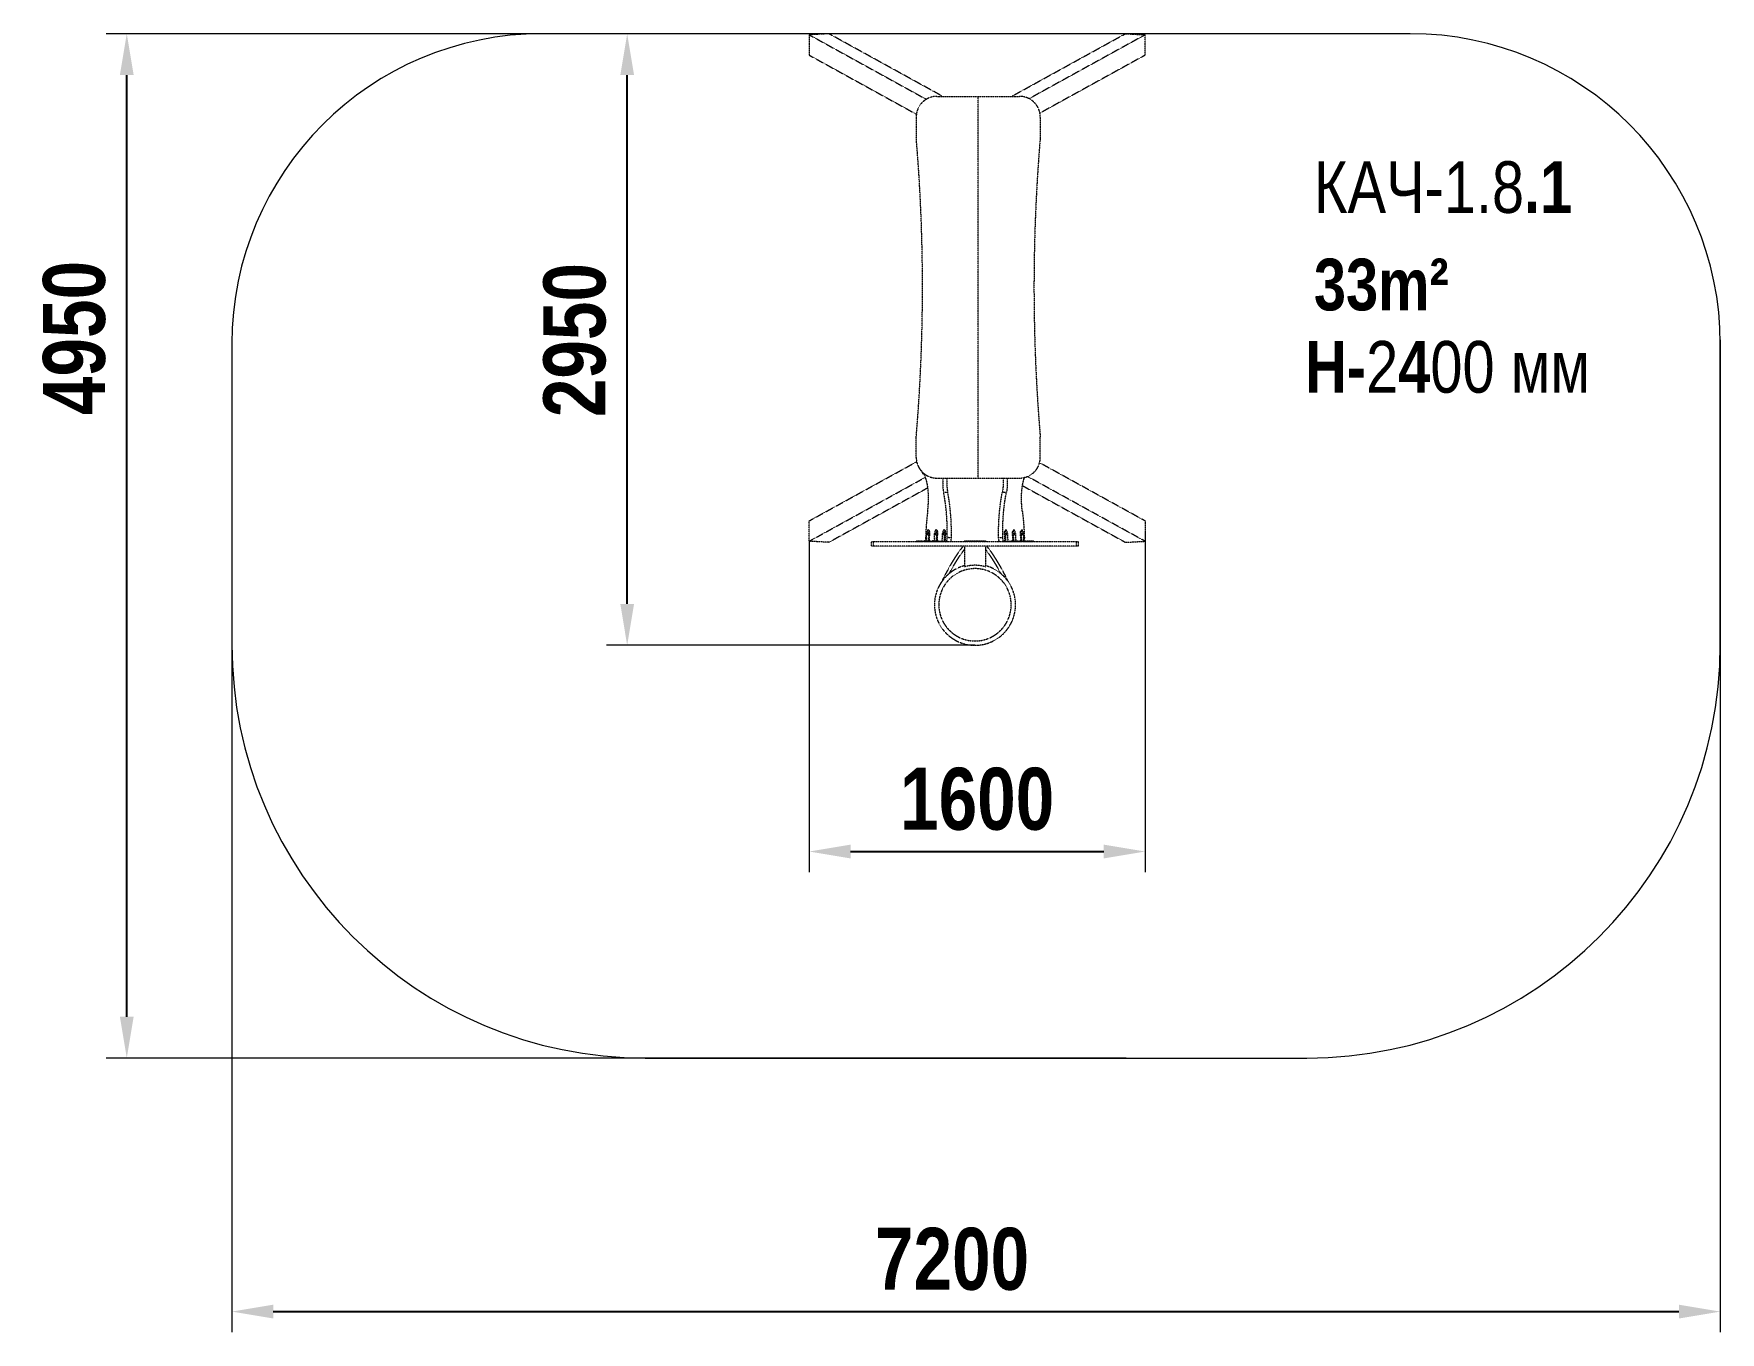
# Model space of a CAD drawing. Header units: millimetres. Extents: x -4568 to 3591, y -3908 to 2373.
import ezdxf

# ---------------------------------------------------------------- set-up
doc = ezdxf.new("R2010")
doc.units = ezdxf.units.MM
doc.linetypes.add('HIDDEN', pattern=[1.905, 1.27, -0.635])
for name, color, linetype in [('DIKOM_ЗОНА', 80, 'Continuous'), ('DIKOM_ОБЪЕКТ', 7, 'Continuous'), ('DIKOM_РАЗМЕР_ЗОНА', 7, 'Continuous'), ('DIKOM_РАЗМЕР_ОБЪЕКТА', 7, 'Continuous')]:
    doc.layers.add(name, color=color, linetype=linetype)
doc.styles.add('style1', font='arialbd.ttf', dxfattribs={"width": 0.8})
doc.dimstyles.new('1-50', dxfattribs={"dimtxt": 300, "dimasz": 200, "dimexe": 100, "dimexo": 0, "dimgap": 100, "dimtad": 1, "dimtxsty": 'style1', "dimcen": 200, "dimclrd": 7, "dimclre": 7, "dimclrt": 7, "dimadec": 1, "dimazin": 2, "dimtfac": 1, "dimtmove": 0, "dimatfit": 2, "dimfxl": 0, "dimlwd": 25, "dimlwe": 18, "dimarcsym": 0})

# ---------------------------------------------------------------- blocks, each defined once
blk = doc.blocks.new('*D9')
at = {"layer": 'Defpoints', "color": 0, "transparency": 16777216}
for p in [(3591, 892.1), (-3609, 789.8), (3591, -3808.3)]:
    blk.add_point(p, dxfattribs=at)
at = {"layer": 'DIKOM_РАЗМЕР_ЗОНА', "color": 7, "lineweight": 18, "transparency": 16777216}
for p, q in [((3591, 892.1), (3591, -3908.3)), ((-3609, 789.8), (-3609, -3908.3))]:
    blk.add_line(p, q, dxfattribs=at)
at = {"layer": 'DIKOM_РАЗМЕР_ЗОНА', "color": 7, "lineweight": 25, "transparency": 16777216}
blk.add_line((-3409, -3808.3), (3391, -3808.3), dxfattribs=at)
at = {"layer": 'DIKOM_РАЗМЕР_ЗОНА', "color": 7, "transparency": 16777216}
for points in [[(-3409, -3774.9), (-3409, -3841.6), (-3609, -3808.3)], [(3391, -3774.9), (3391, -3841.6), (3591, -3808.3)]]:
    blk.add_solid(points, dxfattribs=at)
at = {"layer": 'DIKOM_РАЗМЕР_ЗОНА', "color": 7, "transparency": 16777216, "insert": (-125.2, -3555.1), "char_height": 300, "attachment_point": 5, "style": 'style1'}
blk.add_mtext('7200', dxfattribs=at)
blk = doc.blocks.new('*D10')
at = {"layer": 'Defpoints', "color": 0, "transparency": 16777216}
for p in [(-1696.7, 2373.5), (-720.9, 2373.5), (-14.2, -585.1)]:
    blk.add_point(p, dxfattribs=at)
at = {"layer": 'DIKOM_РАЗМЕР_ОБЪЕКТА', "color": 7, "lineweight": 18, "transparency": 16777216}
for p, q in [((-720.9, 2373.5), (-1796.7, 2373.5)), ((-14.2, -585.1), (-1796.7, -585.1))]:
    blk.add_line(p, q, dxfattribs=at)
at = {"layer": 'DIKOM_РАЗМЕР_ОБЪЕКТА', "color": 7, "lineweight": 25, "transparency": 16777216}
blk.add_line((-1696.7, -385.1), (-1696.7, 2173.5), dxfattribs=at)
at = {"layer": 'DIKOM_РАЗМЕР_ОБЪЕКТА', "color": 7, "transparency": 16777216}
for points in [[(-1730, 2173.5), (-1663.4, 2173.5), (-1696.7, 2373.5)], [(-1730, -385.1), (-1663.4, -385.1), (-1696.7, -585.1)]]:
    blk.add_solid(points, dxfattribs=at)
at = {"layer": 'DIKOM_РАЗМЕР_ОБЪЕКТА', "color": 7, "transparency": 16777216, "insert": (-1950, 891.6), "char_height": 300, "attachment_point": 5, "rotation": 90, "style": 'style1'}
blk.add_mtext('2950', dxfattribs=at)
blk = doc.blocks.new('*D11')
at = {"layer": 'Defpoints', "color": 0, "transparency": 16777216}
for p in [(808.8, -32.5), (-816.2, -81.7), (808.8, -1582.6)]:
    blk.add_point(p, dxfattribs=at)
at = {"layer": 'DIKOM_РАЗМЕР_ОБЪЕКТА', "color": 7, "lineweight": 18, "transparency": 16777216}
for p, q in [((808.8, -32.5), (808.8, -1682.6)), ((-816.2, -81.7), (-816.2, -1682.6))]:
    blk.add_line(p, q, dxfattribs=at)
at = {"layer": 'DIKOM_РАЗМЕР_ОБЪЕКТА', "color": 7, "lineweight": 25, "transparency": 16777216}
blk.add_line((-616.2, -1582.6), (608.8, -1582.6), dxfattribs=at)
at = {"layer": 'DIKOM_РАЗМЕР_ОБЪЕКТА', "color": 7, "transparency": 16777216}
for points in [[(-616.2, -1549.3), (-616.2, -1616), (-816.2, -1582.6)], [(608.8, -1549.3), (608.8, -1616), (808.8, -1582.6)]]:
    blk.add_solid(points, dxfattribs=at)
at = {"layer": 'DIKOM_РАЗМЕР_ОБЪЕКТА', "color": 7, "transparency": 16777216, "insert": (-3.7, -1329.5), "char_height": 300, "attachment_point": 5, "style": 'style1'}
blk.add_mtext('1600', dxfattribs=at)
blk = doc.blocks.new('*D12')
at = {"layer": 'Defpoints', "color": 0, "transparency": 16777216}
for p in [(-4117.4, 2373.5), (-2109, 2373.5), (716.4, -2581.7)]:
    blk.add_point(p, dxfattribs=at)
at = {"layer": 'DIKOM_РАЗМЕР_ЗОНА', "color": 7, "lineweight": 18, "transparency": 16777216}
for p, q in [((-2109, 2373.5), (-4217.4, 2373.5)), ((716.4, -2581.7), (-4217.4, -2581.7))]:
    blk.add_line(p, q, dxfattribs=at)
at = {"layer": 'DIKOM_РАЗМЕР_ЗОНА', "color": 7, "lineweight": 25, "transparency": 16777216}
blk.add_line((-4117.4, -2381.7), (-4117.4, 2173.5), dxfattribs=at)
at = {"layer": 'DIKOM_РАЗМЕР_ЗОНА', "color": 7, "transparency": 16777216}
for points in [[(-4150.7, 2173.5), (-4084.1, 2173.5), (-4117.4, 2373.5)], [(-4150.7, -2381.7), (-4084.1, -2381.7), (-4117.4, -2581.7)]]:
    blk.add_solid(points, dxfattribs=at)
at = {"layer": 'DIKOM_РАЗМЕР_ЗОНА', "color": 7, "transparency": 16777216, "insert": (-4370.7, 901.8), "char_height": 300, "attachment_point": 5, "rotation": 90, "style": 'style1'}
blk.add_mtext('4950', dxfattribs=at)

msp = doc.modelspace()

# ---------------------------------------------------------------- linework, layer by layer
at = {"layer": 'DIKOM_ЗОНА', "color": 3, "lineweight": 15}
msp.add_lwpolyline([(3591.03, 873.499, 0.41421356), (2091.03, 2373.499), (-2108.97, 2373.499, 0.41421356), (-3608.97, 873.499), (-3608.97, -581.723, 0.41421356), (-1608.97, -2581.723), (1591.03, -2581.723, 0.41421356), (3591.03, -581.723)], format="xyb", close=True, dxfattribs=at)
at = {"layer": 'DIKOM_ОБЪЕКТ', "color": 7, "linetype": 'HIDDEN', "lineweight": 15}
for p, q in [((-720.85, 2373.499), (-816.222, 2368.277)), ((-816.222, 2368.277), (-249.858, 2056.357)), ((-816.222, 2368.277), (-816.222, 2269.796)), ((-170.799, 2070.562), (-720.85, 2373.499)), ((163.344, 2070.562), (713.396, 2373.499)), ((808.768, 2368.277), (247.686, 2059.266)), ((713.396, 2373.499), (808.768, 2368.277)), ((808.768, 2269.796), (808.768, 2368.277)), ((-816.222, 2269.796), (-297.558, 1984.146)), ((808.768, 2269.796), (299.717, 1989.441)), ((-198.484, 2070.562), (201.516, 2070.562)), ((1.516, 223.855), (1.516, 2070.562)), ((-298.484, 1970.562), (-298.484, 1870.562)), ((301.516, 1970.562), (301.516, 1870.562)), ((-298.484, 323.855), (-298.484, 423.855)), ((301.516, 323.855), (301.516, 423.855)), ((-816.222, 16.758), (-296.306, 303.097)), ((808.768, 16.758), (298.114, 297.996)), ((-816.222, -81.723), (-254.463, 227.661)), ((-242.199, 176.669), (-720.85, -86.945)), ((-198.484, 223.855), (201.516, 223.855)), ((215.344, 187.353), (713.396, -86.945)), ((808.768, -81.723), (239.963, 231.542)), ((-166.297, 155.832), (-146.269, 154.736)), ((117.886, 154.736), (137.914, 155.832)), ((-816.222, -81.723), (-816.222, 16.758)), ((808.768, 16.758), (808.768, -81.723)), ((-297.855, -79.094), (-298.004, -82.09)), ((-297.044, -79.052), (-297.194, -82.048)), ((-274.539, -79.992), (-274.689, -82.988)), ((-274.539, -79.992), (-259.39, -80.821)), ((-259.304, -79.094), (-259.454, -82.09)), ((-258.493, -79.052), (-258.643, -82.048)), ((-249.797, -79.323), (-248.082, -44.975)), ((-238.899, -27.158), (-241.76, -27.001)), ((-239.147, -79.824), (-237.407, -44.975)), ((-234.545, -45.131), (-237.407, -44.975)), ((-234.545, -45.131), (-236.285, -79.976)), ((-235.989, -79.992), (-236.138, -82.988)), ((-235.989, -79.992), (-220.84, -80.821)), ((-220.754, -79.094), (-220.903, -82.09)), ((-219.943, -79.052), (-220.093, -82.048)), ((-211.247, -79.323), (-209.532, -44.975)), ((-200.349, -27.158), (-203.21, -27.001)), ((-200.596, -79.824), (-198.856, -44.975)), ((-195.995, -45.131), (-198.856, -44.975)), ((-195.995, -45.131), (-197.735, -79.976)), ((-197.438, -79.992), (-197.588, -82.988)), ((-197.438, -79.992), (-162.151, -81.924)), ((-172.797, -81.341), (-170.981, -44.975)), ((-161.798, -27.158), (-164.659, -27.001)), ((-162.151, -81.924), (-160.306, -44.975)), ((-157.445, -45.131), (-160.306, -44.975)), ((-157.445, -45.131), (-159.439, -85.077)), ((-148.15, -62.422), (-128.122, -63.519)), ((-64.191, -80.077), (-64.191, -85.077)), ((-64.191, -80.077), (35.809, -80.077)), ((35.809, -80.077), (35.809, -85.077)), ((99.739, -63.519), (119.767, -62.422)), ((131.923, -44.975), (129.062, -45.131)), ((131.056, -85.077), (129.062, -45.131)), ((131.923, -44.975), (133.768, -81.924)), ((136.277, -27.001), (133.415, -27.158)), ((133.768, -81.924), (169.055, -79.992)), ((142.598, -44.975), (144.414, -81.341)), ((170.473, -44.975), (167.612, -45.131)), ((169.352, -79.976), (167.612, -45.131)), ((169.205, -82.988), (169.055, -79.992)), ((170.473, -44.975), (172.214, -79.824)), ((174.827, -27.001), (171.966, -27.158)), ((181.149, -44.975), (182.864, -79.323)), ((191.71, -82.048), (191.56, -79.052)), ((192.52, -82.09), (192.371, -79.094)), ((192.457, -80.821), (207.606, -79.992)), ((209.024, -44.975), (206.163, -45.131)), ((207.903, -79.976), (206.163, -45.131)), ((207.756, -82.988), (207.606, -79.992)), ((209.024, -44.975), (210.764, -79.824)), ((213.377, -27.001), (210.516, -27.158)), ((219.699, -44.975), (221.414, -79.323)), ((230.26, -82.048), (230.111, -79.052)), ((231.071, -82.09), (230.921, -79.094)), ((231.008, -80.821), (246.156, -79.992)), ((246.306, -82.988), (246.156, -79.992)), ((268.811, -82.048), (268.661, -79.052)), ((269.621, -82.09), (269.472, -79.094)), ((-720.85, -86.945), (-816.222, -81.723)), ((-514.191, -106.077), (-514.191, -85.077)), ((-505.236, -85.077), (-514.191, -85.077)), ((-505.236, -106.077), (-514.191, -106.077)), ((-505.236, -106.077), (-505.236, -85.077)), ((476.853, -85.077), (-505.236, -85.077)), ((476.853, -106.077), (-505.236, -106.077)), ((-247.216, -85.077), (-285.364, -82.988)), ((-236.54, -85.077), (-274.689, -82.988)), ((-248.533, -85.005), (-248.033, -85.077)), ((-248.129, -85.074), (-248.081, -85.077)), ((-208.665, -85.077), (-246.814, -82.988)), ((-236.464, -83.555), (-236.54, -85.077)), ((-197.99, -85.077), (-236.138, -82.988)), ((-170.115, -85.077), (-208.263, -82.988)), ((-197.914, -83.555), (-197.99, -85.077)), ((-159.439, -85.077), (-197.588, -82.988)), ((-71.923, -106.077), (-72.236, -106.416)), ((-64.191, -106.077), (-64.191, -205.077)), ((35.809, -106.077), (35.809, -205.077)), ((43.851, -106.415), (43.54, -106.077)), ((169.205, -82.988), (131.056, -85.077)), ((179.881, -82.988), (141.732, -85.077)), ((169.607, -85.077), (169.531, -83.555)), ((207.756, -82.988), (169.607, -85.077)), ((218.431, -82.988), (180.282, -85.077)), ((208.157, -85.077), (208.081, -83.555)), ((246.306, -82.988), (208.157, -85.077)), ((256.981, -82.988), (218.833, -85.077)), ((220.15, -85.005), (219.65, -85.077)), ((219.698, -85.077), (219.746, -85.074)), ((476.853, -106.077), (476.853, -85.077)), ((485.809, -85.077), (476.853, -85.077)), ((485.809, -106.077), (476.853, -106.077)), ((485.809, -106.077), (485.809, -85.077)), ((713.396, -86.945), (808.768, -81.723)), ((-64.178, -205.077), (-64.191, -205.077)), ((35.795, -205.077), (35.809, -205.077))]:
    msp.add_line(p, q, dxfattribs=at)
at = {"layer": 'DIKOM_ОБЪЕКТ', "color": 7, "linetype": 'HIDDEN', "lineweight": 15, "flags": 128}
for points in [[(-272.393, 259.886), (-271.936, 257.683), (-271.425, 255.625), (-270.864, 253.723), (-270.255, 251.987), (-269.601, 250.427), (-268.907, 249.051), (-268.175, 247.866), (-267.41, 246.878), (-266.615, 246.093)], [(-243.238, 61.85), (-242.573, 67.245), (-241.965, 72.686), (-241.416, 78.166), (-240.925, 83.676), (-240.495, 89.209), (-240.124, 94.757), (-239.815, 100.314), (-239.566, 105.87), (-239.379, 111.42), (-239.254, 116.954), (-239.191, 122.465), (-239.19, 127.946), (-239.252, 133.389), (-239.375, 138.787), (-239.56, 144.132), (-239.806, 149.417), (-240.114, 154.635), (-240.482, 159.778), (-240.911, 164.839), (-241.4, 169.812), (-241.947, 174.689), (-242.553, 179.464), (-243.217, 184.13), (-243.937, 188.681), (-244.712, 193.111), (-245.542, 197.413), (-246.425, 201.582), (-247.36, 205.611), (-248.346, 209.496), (-249.382, 213.23), (-250.466, 216.81), (-251.596, 220.229), (-252.771, 223.483), (-253.99, 226.568), (-255.25, 229.48), (-256.55, 232.214), (-257.889, 234.766), (-259.264, 237.134), (-260.673, 239.313), (-262.115, 241.301), (-263.587, 243.096), (-265.088, 244.694), (-266.615, 246.093)], [(-170.005, 223.855), (-170.128, 221.782), (-170.336, 217.301), (-170.483, 212.827), (-170.57, 208.369), (-170.597, 203.936), (-170.563, 199.536), (-170.468, 195.18), (-170.313, 190.875), (-170.098, 186.63), (-169.824, 182.454), (-169.491, 178.355), (-169.099, 174.342), (-168.65, 170.422), (-168.144, 166.604), (-167.582, 162.894), (-166.966, 159.301), (-166.297, 155.832)], [(-149.911, 223.855), (-150.1, 220.686), (-150.308, 216.205), (-150.455, 211.73), (-150.542, 207.272), (-150.569, 202.839), (-150.535, 198.44), (-150.44, 194.083), (-150.285, 189.778), (-150.07, 185.534), (-149.796, 181.358), (-149.463, 177.259), (-149.071, 173.245), (-148.622, 169.326), (-148.116, 165.507), (-147.554, 161.798), (-146.938, 158.205), (-146.269, 154.736)], [(121.451, 225.165), (121.718, 220.686), (121.925, 216.205), (122.072, 211.73), (122.159, 207.272), (122.186, 202.839), (122.152, 198.44), (122.057, 194.083), (121.902, 189.778), (121.687, 185.534), (121.413, 181.358), (121.08, 177.259), (120.688, 173.245), (120.239, 169.326), (119.733, 165.507), (119.171, 161.798), (118.555, 158.205), (117.886, 154.736)], [(141.622, 223.855), (141.746, 221.782), (141.953, 217.301), (142.1, 212.827), (142.187, 208.369), (142.214, 203.936), (142.18, 199.536), (142.085, 195.18), (141.93, 190.875), (141.715, 186.63), (141.441, 182.454), (141.108, 178.355), (140.716, 174.342), (140.267, 170.422), (139.761, 166.604), (139.199, 162.894), (138.583, 159.301), (137.914, 155.832)], [(214.855, 61.85), (214.19, 67.245), (213.582, 72.686), (213.033, 78.166), (212.542, 83.676), (212.112, 89.209), (211.741, 94.757), (211.432, 100.314), (211.183, 105.87), (210.997, 111.42), (210.872, 116.954), (210.809, 122.465), (210.808, 127.946), (210.869, 133.389), (210.992, 138.787), (211.177, 144.132), (211.423, 149.417), (211.731, 154.635), (212.1, 159.778), (212.528, 164.839), (213.017, 169.812), (213.565, 174.689), (214.17, 179.464), (214.834, 184.13), (215.554, 188.681), (216.329, 193.111), (217.159, 197.413), (218.042, 201.582), (218.977, 205.611), (219.964, 209.496), (220.999, 213.23), (222.083, 216.81), (223.213, 220.229), (224.388, 223.483), (225.607, 226.568), (226.867, 229.48)], [(-148.15, -62.422), (-148.091, -53.195), (-148.095, -44), (-148.16, -34.842), (-148.287, -25.724), (-148.476, -16.652), (-148.726, -7.63), (-149.039, 1.337), (-149.412, 10.247), (-149.847, 19.093), (-150.343, 27.872), (-150.9, 36.579), (-151.517, 45.211), (-152.195, 53.763), (-152.932, 62.231), (-153.729, 70.61), (-154.586, 78.897), (-155.501, 87.088), (-156.474, 95.179), (-157.505, 103.165), (-158.593, 111.044), (-159.739, 118.81), (-160.94, 126.461), (-162.198, 133.992), (-163.51, 141.4), (-164.876, 148.681), (-166.297, 155.832)], [(-128.122, -63.519), (-128.063, -54.292), (-128.067, -45.097), (-128.132, -35.938), (-128.259, -26.821), (-128.448, -17.749), (-128.698, -8.727), (-129.01, 0.241), (-129.384, 9.15), (-129.819, 17.996), (-130.315, 26.775), (-130.872, 35.483), (-131.489, 44.115), (-132.167, 52.666), (-132.904, 61.134), (-133.701, 69.514), (-134.557, 77.801), (-135.472, 85.992), (-136.446, 94.082), (-137.477, 102.069), (-138.565, 109.947), (-139.711, 117.713), (-140.912, 125.364), (-142.169, 132.895), (-143.482, 140.303), (-144.848, 147.585), (-146.269, 154.736)], [(99.739, -63.519), (99.681, -54.292), (99.684, -45.097), (99.749, -35.938), (99.876, -26.821), (100.065, -17.749), (100.315, -8.727), (100.628, 0.241), (101.001, 9.15), (101.436, 17.996), (101.932, 26.775), (102.489, 35.483), (103.106, 44.115), (103.784, 52.666), (104.521, 61.134), (105.318, 69.514), (106.175, 77.801), (107.09, 85.992), (108.063, 94.082), (109.094, 102.069), (110.183, 109.947), (111.328, 117.713), (112.529, 125.364), (113.787, 132.895), (115.099, 140.303), (116.466, 147.585), (117.886, 154.736)], [(119.767, -62.422), (119.709, -53.195), (119.712, -44), (119.777, -34.842), (119.904, -25.724), (120.093, -16.652), (120.343, -7.63), (120.656, 1.337), (121.029, 10.247), (121.464, 19.093), (121.96, 27.872), (122.517, 36.579), (123.134, 45.211), (123.812, 53.763), (124.549, 62.231), (125.346, 70.61), (126.203, 78.897), (127.118, 87.088), (128.091, 95.179), (129.122, 103.165), (130.211, 111.044), (131.356, 118.81), (132.557, 126.461), (133.815, 133.992), (135.127, 141.4), (136.494, 148.681), (137.914, 155.832)], [(-243.238, 61.85), (-244.363, 52.864), (-245.425, 43.824), (-246.423, 34.737), (-247.356, 25.607), (-248.224, 16.44), (-249.026, 7.242), (-249.762, -1.982), (-250.432, -11.226), (-251.034, -20.484), (-251.569, -29.751), (-252.037, -39.021), (-252.436, -48.289), (-252.767, -57.549), (-253.029, -66.795)], [(214.855, 61.85), (215.98, 52.864), (217.042, 43.824), (218.04, 34.737), (218.973, 25.607), (219.841, 16.44), (220.643, 7.242), (221.38, -1.982), (222.049, -11.226), (222.651, -20.484), (223.187, -29.751), (223.654, -39.021), (224.053, -48.289), (224.384, -57.549), (224.647, -66.795)], [(-297.044, -79.052), (-296.338, -79.058), (-295.426, -79.076), (-294.318, -79.105), (-293.028, -79.145), (-291.573, -79.196), (-289.971, -79.257), (-288.242, -79.327), (-286.407, -79.406), (-284.491, -79.492), (-282.516, -79.584), (-280.509, -79.682), (-278.493, -79.783), (-276.495, -79.887), (-274.539, -79.992)], [(-258.493, -79.052), (-257.788, -79.058), (-256.875, -79.076), (-255.767, -79.105), (-254.477, -79.145), (-253.022, -79.196), (-251.42, -79.257), (-249.691, -79.327), (-247.857, -79.406), (-245.94, -79.492), (-243.966, -79.584), (-241.958, -79.682), (-239.943, -79.783), (-237.944, -79.887), (-235.989, -79.992)], [(-241.847, -26.999), (-242.45, -27.112), (-243.057, -27.45), (-243.66, -28.008), (-244.252, -28.779), (-244.824, -29.754), (-245.371, -30.921), (-245.884, -32.264), (-246.358, -33.767), (-246.786, -35.411), (-247.164, -37.175), (-247.486, -39.038), (-247.749, -40.975), (-247.948, -42.962), (-248.082, -44.975)], [(-242.57, -41.479), (-242.862, -41.584), (-243.151, -41.895), (-243.423, -42.396), (-243.666, -43.064), (-243.868, -43.868), (-244.02, -44.771), (-244.115, -45.73), (-244.147, -46.7), (-244.117, -47.637), (-244.025, -48.495), (-243.875, -49.236), (-243.675, -49.824), (-243.433, -50.232), (-243.162, -50.441), (-242.873, -50.441), (-242.581, -50.232), (-242.299, -49.824), (-242.039, -49.236), (-241.816, -48.495), (-241.638, -47.637), (-241.514, -46.7), (-241.45, -45.73), (-241.448, -44.771), (-241.51, -43.868), (-241.632, -43.064), (-241.808, -42.396), (-242.03, -41.895), (-242.288, -41.584), (-242.57, -41.479)], [(-237.407, -44.975), (-237.34, -42.962), (-237.341, -40.975), (-237.41, -39.038), (-237.546, -37.175), (-237.747, -35.411), (-238.011, -33.767), (-238.335, -32.264), (-238.715, -30.921), (-239.144, -29.754), (-239.62, -28.779), (-240.134, -28.008), (-240.681, -27.45), (-241.255, -27.112), (-241.847, -26.999)], [(-238.899, -27.158), (-238.394, -27.269), (-237.82, -27.606), (-237.273, -28.164), (-236.759, -28.936), (-236.283, -29.911), (-235.853, -31.077), (-235.474, -32.421), (-235.15, -33.924), (-234.886, -35.568), (-234.685, -37.332), (-234.549, -39.194), (-234.48, -41.131), (-234.479, -43.119), (-234.545, -45.131)], [(-219.943, -79.052), (-219.237, -79.058), (-218.325, -79.076), (-217.217, -79.105), (-215.927, -79.145), (-214.472, -79.196), (-212.87, -79.257), (-211.141, -79.327), (-209.306, -79.406), (-207.39, -79.492), (-205.415, -79.584), (-203.408, -79.682), (-201.392, -79.783), (-199.394, -79.887), (-197.438, -79.992)], [(-203.296, -26.999), (-203.9, -27.112), (-204.507, -27.45), (-205.11, -28.008), (-205.701, -28.779), (-206.274, -29.754), (-206.82, -30.921), (-207.334, -32.264), (-207.807, -33.767), (-208.236, -35.411), (-208.614, -37.175), (-208.936, -39.038), (-209.198, -40.975), (-209.398, -42.962), (-209.532, -44.975)], [(-204.019, -41.479), (-204.311, -41.584), (-204.6, -41.895), (-204.873, -42.396), (-205.116, -43.064), (-205.318, -43.868), (-205.47, -44.771), (-205.564, -45.73), (-205.597, -46.7), (-205.567, -47.637), (-205.474, -48.495), (-205.324, -49.236), (-205.124, -49.824), (-204.883, -50.232), (-204.611, -50.441), (-204.323, -50.441), (-204.03, -50.232), (-203.748, -49.824), (-203.489, -49.236), (-203.265, -48.495), (-203.087, -47.637), (-202.963, -46.7), (-202.899, -45.73), (-202.898, -44.771), (-202.96, -43.868), (-203.081, -43.064), (-203.258, -42.396), (-203.48, -41.895), (-203.738, -41.584), (-204.019, -41.479)], [(-198.856, -44.975), (-198.789, -42.962), (-198.79, -40.975), (-198.859, -39.038), (-198.995, -37.175), (-199.197, -35.411), (-199.461, -33.767), (-199.785, -32.264), (-200.164, -30.921), (-200.594, -29.754), (-201.069, -28.779), (-201.584, -28.008), (-202.131, -27.45), (-202.704, -27.112), (-203.296, -26.999)], [(-200.349, -27.158), (-199.843, -27.269), (-199.27, -27.606), (-198.723, -28.164), (-198.208, -28.936), (-197.733, -29.911), (-197.303, -31.077), (-196.924, -32.421), (-196.6, -33.924), (-196.336, -35.568), (-196.134, -37.332), (-195.998, -39.194), (-195.929, -41.131), (-195.928, -43.119), (-195.995, -45.131)], [(-164.746, -26.999), (-165.349, -27.112), (-165.956, -27.45), (-166.559, -28.008), (-167.151, -28.779), (-167.723, -29.754), (-168.27, -30.921), (-168.783, -32.264), (-169.257, -33.767), (-169.686, -35.411), (-170.063, -37.175), (-170.385, -39.038), (-170.648, -40.975), (-170.847, -42.962), (-170.981, -44.975)], [(-165.469, -41.479), (-165.761, -41.584), (-166.05, -41.895), (-166.322, -42.396), (-166.565, -43.064), (-166.767, -43.868), (-166.919, -44.771), (-167.014, -45.73), (-167.047, -46.7), (-167.016, -47.637), (-166.924, -48.495), (-166.774, -49.236), (-166.574, -49.824), (-166.332, -50.232), (-166.061, -50.441), (-165.772, -50.441), (-165.48, -50.232), (-165.198, -49.824), (-164.939, -49.236), (-164.715, -48.495), (-164.537, -47.637), (-164.413, -46.7), (-164.349, -45.73), (-164.348, -44.771), (-164.409, -43.868), (-164.531, -43.064), (-164.707, -42.396), (-164.929, -41.895), (-165.187, -41.584), (-165.469, -41.479)], [(-160.306, -44.975), (-160.239, -42.962), (-160.24, -40.975), (-160.309, -39.038), (-160.445, -37.175), (-160.646, -35.411), (-160.911, -33.767), (-161.234, -32.264), (-161.614, -30.921), (-162.044, -29.754), (-162.519, -28.779), (-163.033, -28.008), (-163.581, -27.45), (-164.154, -27.112), (-164.746, -26.999)], [(-161.798, -27.158), (-161.293, -27.269), (-160.719, -27.606), (-160.172, -28.164), (-159.658, -28.936), (-159.182, -29.911), (-158.752, -31.077), (-158.373, -32.421), (-158.049, -33.924), (-157.785, -35.568), (-157.584, -37.332), (-157.448, -39.194), (-157.379, -41.131), (-157.378, -43.119), (-157.445, -45.131)], [(-155.159, -85.077), (-154.56, -84.976), (-153.957, -84.676), (-153.356, -84.179), (-152.763, -83.49), (-152.184, -82.616), (-151.625, -81.566), (-151.092, -80.351), (-150.589, -78.982), (-150.122, -77.474), (-149.696, -75.841), (-149.315, -74.1), (-148.983, -72.269), (-148.703, -70.366), (-148.477, -68.41), (-148.309, -66.42), (-148.2, -64.418), (-148.15, -62.422)], [(-133.138, -85.077), (-132.735, -84.587), (-132.156, -83.713), (-131.597, -82.663), (-131.064, -81.447), (-130.561, -80.079), (-130.094, -78.57), (-129.668, -76.938), (-129.287, -75.197), (-128.955, -73.366), (-128.675, -71.462), (-128.449, -69.506), (-128.281, -67.517), (-128.172, -65.514), (-128.122, -63.519)], [(104.755, -85.077), (104.352, -84.587), (103.773, -83.713), (103.214, -82.663), (102.681, -81.447), (102.178, -80.079), (101.711, -78.57), (101.285, -76.938), (100.904, -75.197), (100.572, -73.366), (100.292, -71.462), (100.066, -69.506), (99.898, -67.517), (99.789, -65.514), (99.739, -63.519)], [(126.776, -85.077), (126.177, -84.976), (125.574, -84.676), (124.973, -84.179), (124.38, -83.49), (123.801, -82.616), (123.242, -81.566), (122.709, -80.351), (122.206, -78.982), (121.74, -77.474), (121.314, -75.841), (120.932, -74.1), (120.6, -72.269), (120.32, -70.366), (120.094, -68.41), (119.926, -66.42), (119.817, -64.418), (119.767, -62.422)], [(129.062, -45.131), (128.995, -43.119), (128.996, -41.131), (129.065, -39.194), (129.201, -37.332), (129.402, -35.568), (129.667, -33.924), (129.99, -32.421), (130.37, -31.077), (130.8, -29.911), (131.275, -28.936), (131.789, -28.164), (132.337, -27.606), (132.91, -27.269), (133.415, -27.158)], [(136.363, -26.999), (135.771, -27.112), (135.198, -27.45), (134.65, -28.008), (134.136, -28.779), (133.661, -29.754), (133.231, -30.921), (132.851, -32.264), (132.528, -33.767), (132.263, -35.411), (132.062, -37.175), (131.926, -39.038), (131.857, -40.975), (131.856, -42.962), (131.923, -44.975)], [(137.535, -50.467), (137.816, -50.362), (138.074, -50.052), (138.297, -49.551), (138.473, -48.882), (138.595, -48.078), (138.656, -47.175), (138.655, -46.217), (138.591, -45.246), (138.467, -44.31), (138.289, -43.451), (138.065, -42.711), (137.806, -42.123), (137.524, -41.715), (137.232, -41.506), (136.943, -41.506), (136.672, -41.715), (136.43, -42.123), (136.23, -42.711), (136.08, -43.451), (135.988, -44.31), (135.957, -45.246), (135.99, -46.217), (136.085, -47.175), (136.237, -48.078), (136.439, -48.882), (136.682, -49.551), (136.954, -50.052), (137.243, -50.362), (137.535, -50.467)], [(142.598, -44.975), (142.464, -42.962), (142.265, -40.975), (142.002, -39.038), (141.68, -37.175), (141.303, -35.411), (140.874, -33.767), (140.4, -32.264), (139.887, -30.921), (139.34, -29.754), (138.768, -28.779), (138.176, -28.008), (137.573, -27.45), (136.966, -27.112), (136.363, -26.999)], [(167.612, -45.131), (167.545, -43.119), (167.546, -41.131), (167.615, -39.194), (167.751, -37.332), (167.953, -35.568), (168.217, -33.924), (168.541, -32.421), (168.92, -31.077), (169.35, -29.911), (169.825, -28.936), (170.34, -28.164), (170.887, -27.606), (171.46, -27.269), (171.966, -27.158)], [(169.055, -79.992), (171.011, -79.887), (173.009, -79.783), (175.025, -79.682), (177.033, -79.584), (179.007, -79.492), (180.923, -79.406), (182.758, -79.327), (184.487, -79.257), (186.089, -79.196), (187.544, -79.145), (188.834, -79.105), (189.942, -79.076), (190.855, -79.058), (191.56, -79.052)], [(174.913, -26.999), (174.321, -27.112), (173.748, -27.45), (173.201, -28.008), (172.686, -28.779), (172.211, -29.754), (171.781, -30.921), (171.402, -32.264), (171.078, -33.767), (170.814, -35.411), (170.612, -37.175), (170.476, -39.038), (170.407, -40.975), (170.406, -42.962), (170.473, -44.975)], [(176.085, -50.467), (176.367, -50.362), (176.625, -50.052), (176.847, -49.551), (177.023, -48.882), (177.145, -48.078), (177.207, -47.175), (177.206, -46.217), (177.141, -45.246), (177.017, -44.31), (176.839, -43.451), (176.616, -42.711), (176.357, -42.123), (176.074, -41.715), (175.782, -41.506), (175.494, -41.506), (175.222, -41.715), (174.981, -42.123), (174.78, -42.711), (174.63, -43.451), (174.538, -44.31), (174.508, -45.246), (174.541, -46.217), (174.635, -47.175), (174.787, -48.078), (174.989, -48.882), (175.232, -49.551), (175.504, -50.052), (175.793, -50.362), (176.085, -50.467)], [(181.149, -44.975), (181.015, -42.962), (180.815, -40.975), (180.553, -39.038), (180.231, -37.175), (179.853, -35.411), (179.425, -33.767), (178.951, -32.264), (178.437, -30.921), (177.891, -29.754), (177.318, -28.779), (176.727, -28.008), (176.124, -27.45), (175.517, -27.112), (174.913, -26.999)], [(191.56, -79.052), (192.05, -79.058), (192.317, -79.076), (192.371, -79.094)], [(206.163, -45.131), (206.096, -43.119), (206.097, -41.131), (206.166, -39.194), (206.302, -37.332), (206.503, -35.568), (206.767, -33.924), (207.091, -32.421), (207.471, -31.077), (207.9, -29.911), (208.376, -28.936), (208.89, -28.164), (209.437, -27.606), (210.011, -27.269), (210.516, -27.158)], [(207.606, -79.992), (209.562, -79.887), (211.56, -79.783), (213.575, -79.682), (215.583, -79.584), (217.557, -79.492), (219.474, -79.406), (221.308, -79.327), (223.037, -79.257), (224.639, -79.196), (226.095, -79.145), (227.384, -79.105), (228.492, -79.076), (229.405, -79.058), (230.111, -79.052)], [(213.464, -26.999), (212.872, -27.112), (212.299, -27.45), (211.751, -28.008), (211.237, -28.779), (210.762, -29.754), (210.332, -30.921), (209.952, -32.264), (209.629, -33.767), (209.364, -35.411), (209.163, -37.175), (209.027, -39.038), (208.958, -40.975), (208.957, -42.962), (209.024, -44.975)], [(214.636, -50.467), (214.917, -50.362), (215.175, -50.052), (215.398, -49.551), (215.574, -48.882), (215.695, -48.078), (215.757, -47.175), (215.756, -46.217), (215.692, -45.246), (215.568, -44.31), (215.39, -43.451), (215.166, -42.711), (214.907, -42.123), (214.625, -41.715), (214.333, -41.506), (214.044, -41.506), (213.773, -41.715), (213.531, -42.123), (213.331, -42.711), (213.181, -43.451), (213.089, -44.31), (213.058, -45.246), (213.091, -46.217), (213.186, -47.175), (213.337, -48.078), (213.54, -48.882), (213.782, -49.551), (214.055, -50.052), (214.344, -50.362), (214.636, -50.467)], [(219.699, -44.975), (219.565, -42.962), (219.366, -40.975), (219.103, -39.038), (218.781, -37.175), (218.404, -35.411), (217.975, -33.767), (217.501, -32.264), (216.988, -30.921), (216.441, -29.754), (215.869, -28.779), (215.277, -28.008), (214.674, -27.45), (214.067, -27.112), (213.464, -26.999)], [(230.111, -79.052), (230.6, -79.058), (230.868, -79.076), (230.921, -79.094)], [(246.156, -79.992), (248.112, -79.887), (250.11, -79.783), (252.126, -79.682), (254.133, -79.584), (256.108, -79.492), (258.024, -79.406), (259.859, -79.327), (261.588, -79.257), (263.19, -79.196), (264.645, -79.145), (265.935, -79.105), (267.043, -79.076), (267.955, -79.058), (268.661, -79.052)], [(268.661, -79.052), (269.151, -79.058), (269.418, -79.076), (269.472, -79.094)], [(-297.194, -82.048), (-297.683, -82.054), (-297.951, -82.072), (-297.993, -82.101), (-297.809, -82.141), (-297.402, -82.192), (-296.776, -82.253), (-295.94, -82.323), (-294.903, -82.402), (-293.68, -82.488), (-292.284, -82.58), (-290.735, -82.678), (-289.051, -82.779), (-287.253, -82.883), (-285.364, -82.988)], [(-274.689, -82.988), (-276.645, -82.883), (-278.643, -82.779), (-280.658, -82.678), (-282.666, -82.58), (-284.64, -82.488), (-286.557, -82.402), (-288.391, -82.323), (-290.12, -82.253), (-291.722, -82.192), (-293.178, -82.141), (-294.467, -82.101), (-295.575, -82.072), (-296.488, -82.054), (-297.194, -82.048)], [(-277.738, -83.04), (-276.847, -83.091), (-276.06, -83.139), (-275.413, -83.182), (-274.938, -83.219), (-274.656, -83.248), (-274.581, -83.267), (-274.715, -83.275), (-275.054, -83.272), (-275.58, -83.258), (-276.27, -83.235), (-277.09, -83.202), (-278.004, -83.161), (-278.967, -83.115), (-279.936, -83.066), (-280.864, -83.015), (-281.708, -82.965), (-282.429, -82.919), (-282.993, -82.879), (-283.374, -82.846), (-283.554, -82.822), (-283.524, -82.808), (-283.286, -82.806), (-282.851, -82.814), (-282.24, -82.833), (-281.48, -82.861), (-280.608, -82.898), (-279.664, -82.942), (-278.692, -82.99), (-277.738, -83.04)], [(-258.643, -82.048), (-259.133, -82.054), (-259.4, -82.072), (-259.443, -82.101), (-259.259, -82.141), (-258.852, -82.192), (-258.226, -82.253), (-257.389, -82.323), (-256.353, -82.402), (-255.129, -82.488), (-253.734, -82.58), (-252.184, -82.678), (-250.5, -82.779), (-248.702, -82.883), (-246.814, -82.988)], [(-236.138, -82.988), (-238.094, -82.883), (-240.092, -82.779), (-242.108, -82.678), (-244.115, -82.58), (-246.09, -82.488), (-248.006, -82.402), (-249.841, -82.323), (-251.57, -82.253), (-253.172, -82.192), (-254.627, -82.141), (-255.917, -82.101), (-257.025, -82.072), (-257.938, -82.054), (-258.643, -82.048)], [(-239.188, -83.04), (-238.297, -83.091), (-237.509, -83.139), (-236.863, -83.182), (-236.388, -83.219), (-236.106, -83.248), (-236.03, -83.267), (-236.165, -83.275), (-236.503, -83.272), (-237.029, -83.258), (-237.719, -83.235), (-238.54, -83.202), (-239.453, -83.161), (-240.417, -83.115), (-241.385, -83.066), (-242.313, -83.015), (-243.157, -82.965), (-243.879, -82.919), (-244.443, -82.879), (-244.824, -82.846), (-245.003, -82.822), (-244.974, -82.808), (-244.736, -82.806), (-244.301, -82.814), (-243.689, -82.833), (-242.93, -82.861), (-242.057, -82.898), (-241.113, -82.942), (-240.142, -82.99), (-239.188, -83.04)], [(-220.093, -82.048), (-220.582, -82.054), (-220.85, -82.072), (-220.892, -82.101), (-220.709, -82.141), (-220.301, -82.192), (-219.675, -82.253), (-218.839, -82.323), (-217.802, -82.402), (-216.579, -82.488), (-215.183, -82.58), (-213.634, -82.678), (-211.95, -82.779), (-210.152, -82.883), (-208.263, -82.988)], [(-197.588, -82.988), (-199.544, -82.883), (-201.542, -82.779), (-203.557, -82.678), (-205.565, -82.58), (-207.539, -82.488), (-209.456, -82.402), (-211.29, -82.323), (-213.019, -82.253), (-214.622, -82.192), (-216.077, -82.141), (-217.366, -82.101), (-218.474, -82.072), (-219.387, -82.054), (-220.093, -82.048)], [(-200.638, -83.04), (-199.746, -83.091), (-198.959, -83.139), (-198.312, -83.182), (-197.837, -83.219), (-197.555, -83.248), (-197.48, -83.267), (-197.614, -83.275), (-197.953, -83.272), (-198.479, -83.258), (-199.169, -83.235), (-199.989, -83.202), (-200.903, -83.161), (-201.866, -83.115), (-202.835, -83.066), (-203.763, -83.015), (-204.607, -82.965), (-205.328, -82.919), (-205.892, -82.879), (-206.273, -82.846), (-206.453, -82.822), (-206.423, -82.808), (-206.185, -82.806), (-205.75, -82.814), (-205.139, -82.833), (-204.379, -82.861), (-203.507, -82.898), (-202.563, -82.942), (-201.591, -82.99), (-200.638, -83.04)], [(-72.235, -106.416), (-74.056, -108.646), (-77.604, -113.097), (-81.213, -117.76), (-84.876, -122.625), (-88.589, -127.687), (-92.348, -132.938), (-96.148, -138.371), (-99.984, -143.978), (-103.851, -149.752), (-107.742, -155.682), (-111.653, -161.762), (-115.578, -167.981), (-119.512, -174.33), (-123.447, -180.8), (-127.379, -187.381), (-131.302, -194.063), (-135.209, -200.836), (-139.095, -207.689), (-142.954, -214.612), (-146.78, -221.595), (-150.568, -228.627), (-154.31, -235.696), (-158.003, -242.793), (-161.639, -249.906), (-165.215, -257.024), (-168.723, -264.137), (-171.364, -269.582)], [(-138.267, -237.44), (-138.227, -237.365), (-134.5, -230.417), (-130.734, -223.516), (-126.936, -216.672), (-123.11, -209.899), (-119.265, -203.205), (-115.405, -196.603), (-111.538, -190.103), (-107.67, -183.715), (-103.807, -177.451), (-99.955, -171.321), (-96.122, -165.333), (-92.314, -159.5), (-88.536, -153.83), (-84.797, -148.332), (-81.101, -143.017), (-77.457, -137.893), (-73.869, -132.968), (-70.346, -128.251), (-66.894, -123.752), (-64.191, -120.328)], [(35.809, -120.334), (37.353, -122.271), (40.77, -126.682), (44.261, -131.314), (47.82, -136.157), (51.439, -141.204), (55.112, -146.447), (58.832, -151.874), (62.593, -157.479), (66.388, -163.251), (70.211, -169.18), (74.054, -175.257), (77.912, -181.472), (81.777, -187.814), (85.644, -194.273), (89.506, -200.838), (93.356, -207.498), (97.188, -214.243), (100.997, -221.061), (104.775, -227.942), (108.516, -234.875), (109.931, -237.542)], [(142.981, -269.582), (141.174, -265.848), (137.682, -258.737), (134.122, -251.618), (130.5, -244.502), (126.82, -237.401), (123.089, -230.324), (119.312, -223.282), (115.495, -216.287), (111.644, -209.35), (107.764, -202.48), (103.862, -195.688), (99.944, -188.985), (96.015, -182.381), (92.081, -175.886), (88.149, -169.509), (84.223, -163.261), (80.311, -157.151), (76.417, -151.187), (72.547, -145.38), (68.707, -139.737), (64.903, -134.267), (61.139, -128.978), (57.42, -123.877), (53.752, -118.972), (50.139, -114.27), (46.585, -109.777), (43.852, -106.416)], [(172.255, -83.04), (173.208, -82.99), (174.18, -82.942), (175.124, -82.898), (175.996, -82.861), (176.756, -82.833), (177.367, -82.814), (177.802, -82.806), (178.04, -82.808), (178.07, -82.822), (177.89, -82.846), (177.509, -82.879), (176.945, -82.919), (176.224, -82.965), (175.38, -83.015), (174.452, -83.066), (173.483, -83.115), (172.52, -83.161), (171.606, -83.202), (170.786, -83.235), (170.096, -83.258), (169.57, -83.272), (169.231, -83.275), (169.097, -83.267), (169.172, -83.248), (169.454, -83.219), (169.93, -83.182), (170.576, -83.139), (171.363, -83.091), (172.255, -83.04)], [(191.71, -82.048), (191.004, -82.054), (190.092, -82.072), (188.983, -82.101), (187.694, -82.141), (186.239, -82.192), (184.636, -82.253), (182.907, -82.323), (181.073, -82.402), (179.157, -82.488), (177.182, -82.58), (175.174, -82.678), (173.159, -82.779), (171.161, -82.883), (169.205, -82.988)], [(179.881, -82.988), (181.769, -82.883), (183.567, -82.779), (185.251, -82.678), (186.8, -82.58), (188.196, -82.488), (189.419, -82.402), (190.456, -82.323), (191.292, -82.253), (191.918, -82.192), (192.326, -82.141), (192.509, -82.101), (192.467, -82.072), (192.199, -82.054), (191.71, -82.048)], [(210.805, -83.04), (211.759, -82.99), (212.73, -82.942), (213.674, -82.898), (214.547, -82.861), (215.306, -82.833), (215.918, -82.814), (216.353, -82.806), (216.591, -82.808), (216.62, -82.822), (216.441, -82.846), (216.06, -82.879), (215.496, -82.919), (214.774, -82.965), (213.93, -83.015), (213.002, -83.066), (212.034, -83.115), (211.07, -83.161), (210.157, -83.202), (209.336, -83.235), (208.647, -83.258), (208.12, -83.272), (207.782, -83.275), (207.647, -83.267), (207.723, -83.248), (208.005, -83.219), (208.48, -83.182), (209.126, -83.139), (209.914, -83.091), (210.805, -83.04)], [(230.26, -82.048), (229.555, -82.054), (228.642, -82.072), (227.534, -82.101), (226.244, -82.141), (224.789, -82.192), (223.187, -82.253), (221.458, -82.323), (219.623, -82.402), (217.707, -82.488), (215.733, -82.58), (213.725, -82.678), (211.709, -82.779), (209.711, -82.883), (207.756, -82.988)], [(218.431, -82.988), (220.32, -82.883), (222.117, -82.779), (223.801, -82.678), (225.351, -82.58), (226.746, -82.488), (227.97, -82.402), (229.006, -82.323), (229.843, -82.253), (230.469, -82.192), (230.876, -82.141), (231.06, -82.101), (231.018, -82.072), (230.75, -82.054), (230.26, -82.048)], [(249.356, -83.04), (250.309, -82.99), (251.281, -82.942), (252.225, -82.898), (253.097, -82.861), (253.857, -82.833), (254.468, -82.814), (254.903, -82.806), (255.141, -82.808), (255.171, -82.822), (254.991, -82.846), (254.61, -82.879), (254.046, -82.919), (253.325, -82.965), (252.481, -83.015), (251.553, -83.066), (250.584, -83.115), (249.621, -83.161), (248.707, -83.202), (247.887, -83.235), (247.197, -83.258), (246.671, -83.272), (246.332, -83.275), (246.198, -83.267), (246.273, -83.248), (246.555, -83.219), (247.03, -83.182), (247.677, -83.139), (248.464, -83.091), (249.356, -83.04)], [(268.811, -82.048), (268.105, -82.054), (267.192, -82.072), (266.084, -82.101), (264.795, -82.141), (263.34, -82.192), (261.737, -82.253), (260.008, -82.323), (258.174, -82.402), (256.257, -82.488), (254.283, -82.58), (252.275, -82.678), (250.26, -82.779), (248.262, -82.883), (246.306, -82.988)], [(256.981, -82.988), (258.87, -82.883), (260.668, -82.779), (262.352, -82.678), (263.901, -82.58), (265.297, -82.488), (266.52, -82.402), (267.557, -82.323), (268.393, -82.253), (269.019, -82.192), (269.427, -82.141), (269.61, -82.101), (269.568, -82.072), (269.3, -82.054), (268.811, -82.048)], [(-171.364, -269.581), (-171.388, -269.668), (-171.322, -269.948), (-171.073, -270.307), (-170.647, -270.735), (-170.518, -270.848)], [(142.135, -270.848), (142.264, -270.735), (142.69, -270.307), (142.939, -269.948), (143.005, -269.668), (142.982, -269.582)]]:
    msp.add_lwpolyline(points, dxfattribs=at)
at = {"layer": 'DIKOM_ОБЪЕКТ', "color": 7, "linetype": 'HIDDEN', "lineweight": 15, "extrusion": (0, 0, -1)}
msp.add_circle((14.191, -389.077), 175, dxfattribs=at)
at = {"layer": 'DIKOM_ОБЪЕКТ', "color": 7, "linetype": 'HIDDEN', "lineweight": 15}
for centre, radius, start, end in [((-198.484, 1970.562), 100, 90, 180), ((201.516, 1970.562), 100, 0, 90), ((-8906.247, 1147.209), 8638.102, 355.1964335, 4.8035665), ((8909.278, 1147.209), 8638.102, 175.1964335, 184.8035665), ((-198.484, 323.855), 100, 180, 270), ((201.516, 323.855), 100, 270, 0), ((-297.228, -84.091), 5.042, 87.9069254, 97.1375362), ((-258.678, -84.091), 5.042, 87.9069512, 97.1375185), ((-206.413, -69.093), 46.673, 177.1772566, 192.7688305), ((-220.127, -84.091), 5.042, 87.9069513, 97.1375185), ((178.029, -69.093), 46.674, 347.2315005, 2.8224291), ((-14.191, -389.077), 196, 104.7796316, 75.2203684), ((-14.191, -377.997), 180, 73.8767753, 106.1232247)]:
    msp.add_arc(centre, radius, start, end, dxfattribs=at)

# ---------------------------------------------------------------- texts
at = {"layer": 'DIKOM_РАЗМЕР_ОБЪЕКТА', "char_height": 250, "attachment_point": 1, "style": 'style1'}
for s, insert, width in [('{\\fArial|b0|i0|c204|p34;КАЧ-1.8}.1', (1625.332, 1756.533), 1207.98315), ('33m²', (1625.22, 1285.477), 1207.98315), ('H-{\\fArial|b0|i0|c204|p34;2}4{\\fArial|b0|i0|c204|p34;00} {\\fArial|b0|i0|c204|p34;мм}', (1583.102, 887.094), 2266.5963)]:
    msp.add_mtext(s, dxfattribs=dict(at, insert=insert, width=width))

# ---------------------------------------------------------------- dimensions: what is measured, and where the dimension line sits
at = {"layer": 'DIKOM_РАЗМЕР_ЗОНА'}
dim = msp.add_linear_dim(base=(-4117.4, 2373.499), p1=(716.383, -2581.723), p2=(-2108.97, 2373.499), angle=90, text='4950', dimstyle='1-50', dxfattribs=at)
dim.commit()
dim.dimension.update_dxf_attribs({"geometry": '*D12', "text_midpoint": (-4117.4, 901.765), "dimtype": 160})
dim = msp.add_linear_dim(base=(3591.03, -3808.272), p1=(-3608.97, 789.843), p2=(3591.03, 892.114), dimstyle='1-50', dxfattribs=at)
dim.commit()
dim.dimension.update_dxf_attribs({"geometry": '*D9', "text_midpoint": (-125.176, -3808.272), "dimtype": 160})
at = {"layer": 'DIKOM_РАЗМЕР_ОБЪЕКТА'}
for base, p1, p2, angle, text, picture, middle in [((-1696.712, 2373.499), (-14.191, -585.077), (-720.85, 2373.499), 90, '2950', '*D10', (-1696.712, 891.6)), ((808.768, -1582.65), (-816.222, -81.723), (808.768, -32.483), 180, '1600', '*D11', (-3.727, -1582.65))]:
    dim = msp.add_linear_dim(base=base, p1=p1, p2=p2, angle=angle, text=text, dimstyle='1-50', dxfattribs=at)
    dim.commit()
    dim.dimension.update_dxf_attribs({"geometry": picture, "text_midpoint": middle, "dimtype": 160})

doc.saveas('drawing.dxf')
